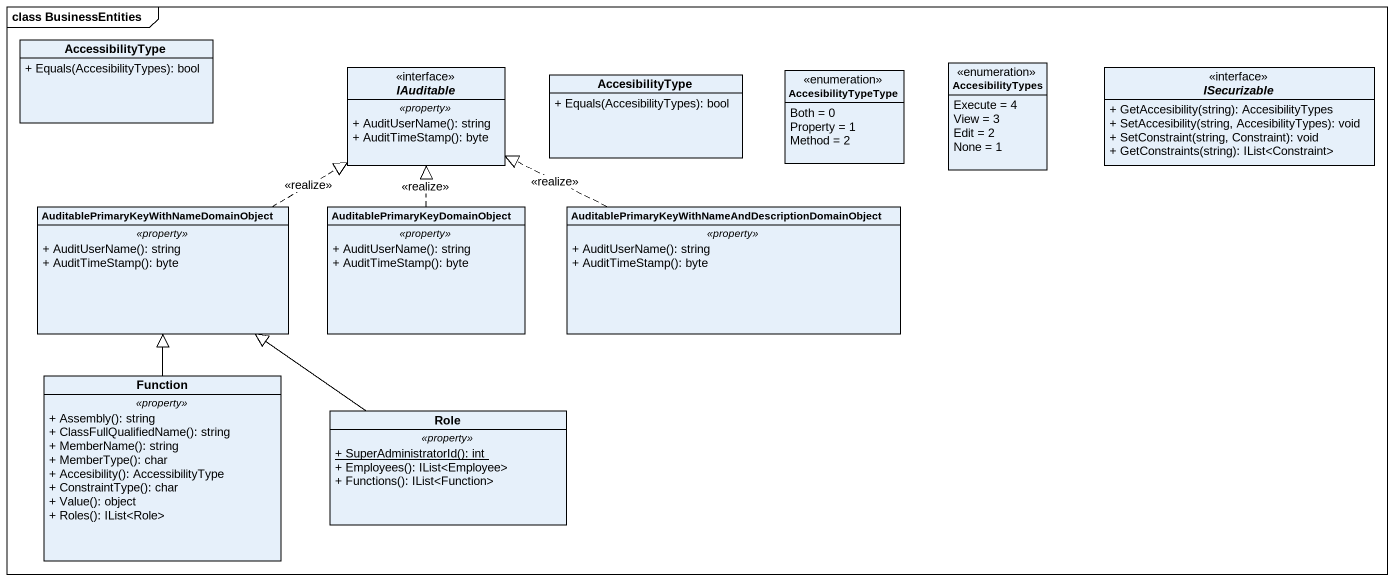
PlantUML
@startuml
mainframe class BusinessEntities
hide circle
hide empty members
skinparam classAttributeIconSize 0
class AccessibilityType {
  + Equals(AccesibilityTypes): bool
}
interface IAuditable <<interface>> {
  .. <<property>> ..
  + AuditUserName(): string
  + AuditTimeStamp(): byte
}
class AccesibilityType {
  + Equals(AccesibilityTypes): bool
}
enum AccesibilityTypeType {
  Both = 0
  Property = 1
  Method = 2
}
enum AccesibilityTypes {
  Execute = 4
  View = 3
  Edit = 2
  None = 1
}
interface ISecurizable <<interface>> {
  + GetAccesibility(string): AccesibilityTypes
  + SetAccesibility(string, AccesibilityTypes): void
  + SetConstraint(string, Constraint): void
  + GetConstraints(string): IList<Constraint>
}
class "AuditablePrimaryKeyWithNameDomainObject" as AuditablePrimaryKeyWithNameD {
  .. <<property>> ..
  + AuditUserName(): string
  + AuditTimeStamp(): byte
}
class "AuditablePrimaryKeyDomainObject" as AuditablePrimaryKeyDomainObj {
  .. <<property>> ..
  + AuditUserName(): string
  + AuditTimeStamp(): byte
}
class "AuditablePrimaryKeyWithNameAndDescriptionDomainObject" as AuditablePrimaryKeyWithNameA {
  .. <<property>> ..
  + AuditUserName(): string
  + AuditTimeStamp(): byte
}
class Function {
  .. <<property>> ..
  + Assembly(): string
  + ClassFullQualifiedName(): string
  + MemberName(): string
  + MemberType(): char
  + Accesibility(): AccessibilityType
  + ConstraintType(): char
  + Value(): object
  + Roles(): IList<Role>
}
class Role {
  .. <<property>> ..
  {static} + SuperAdministratorId(): int
  + Employees(): IList<Employee>
  + Functions(): IList<Function>
}
AuditablePrimaryKeyWithNameD .right.|> IAuditable : <<realize>>
AuditablePrimaryKeyDomainObj .up.|> IAuditable : <<realize>>
AuditablePrimaryKeyWithNameA .left.|> IAuditable : <<realize>>
Function -up-|> AuditablePrimaryKeyWithNameD
Role -up-|> AuditablePrimaryKeyWithNameD
@enduml
